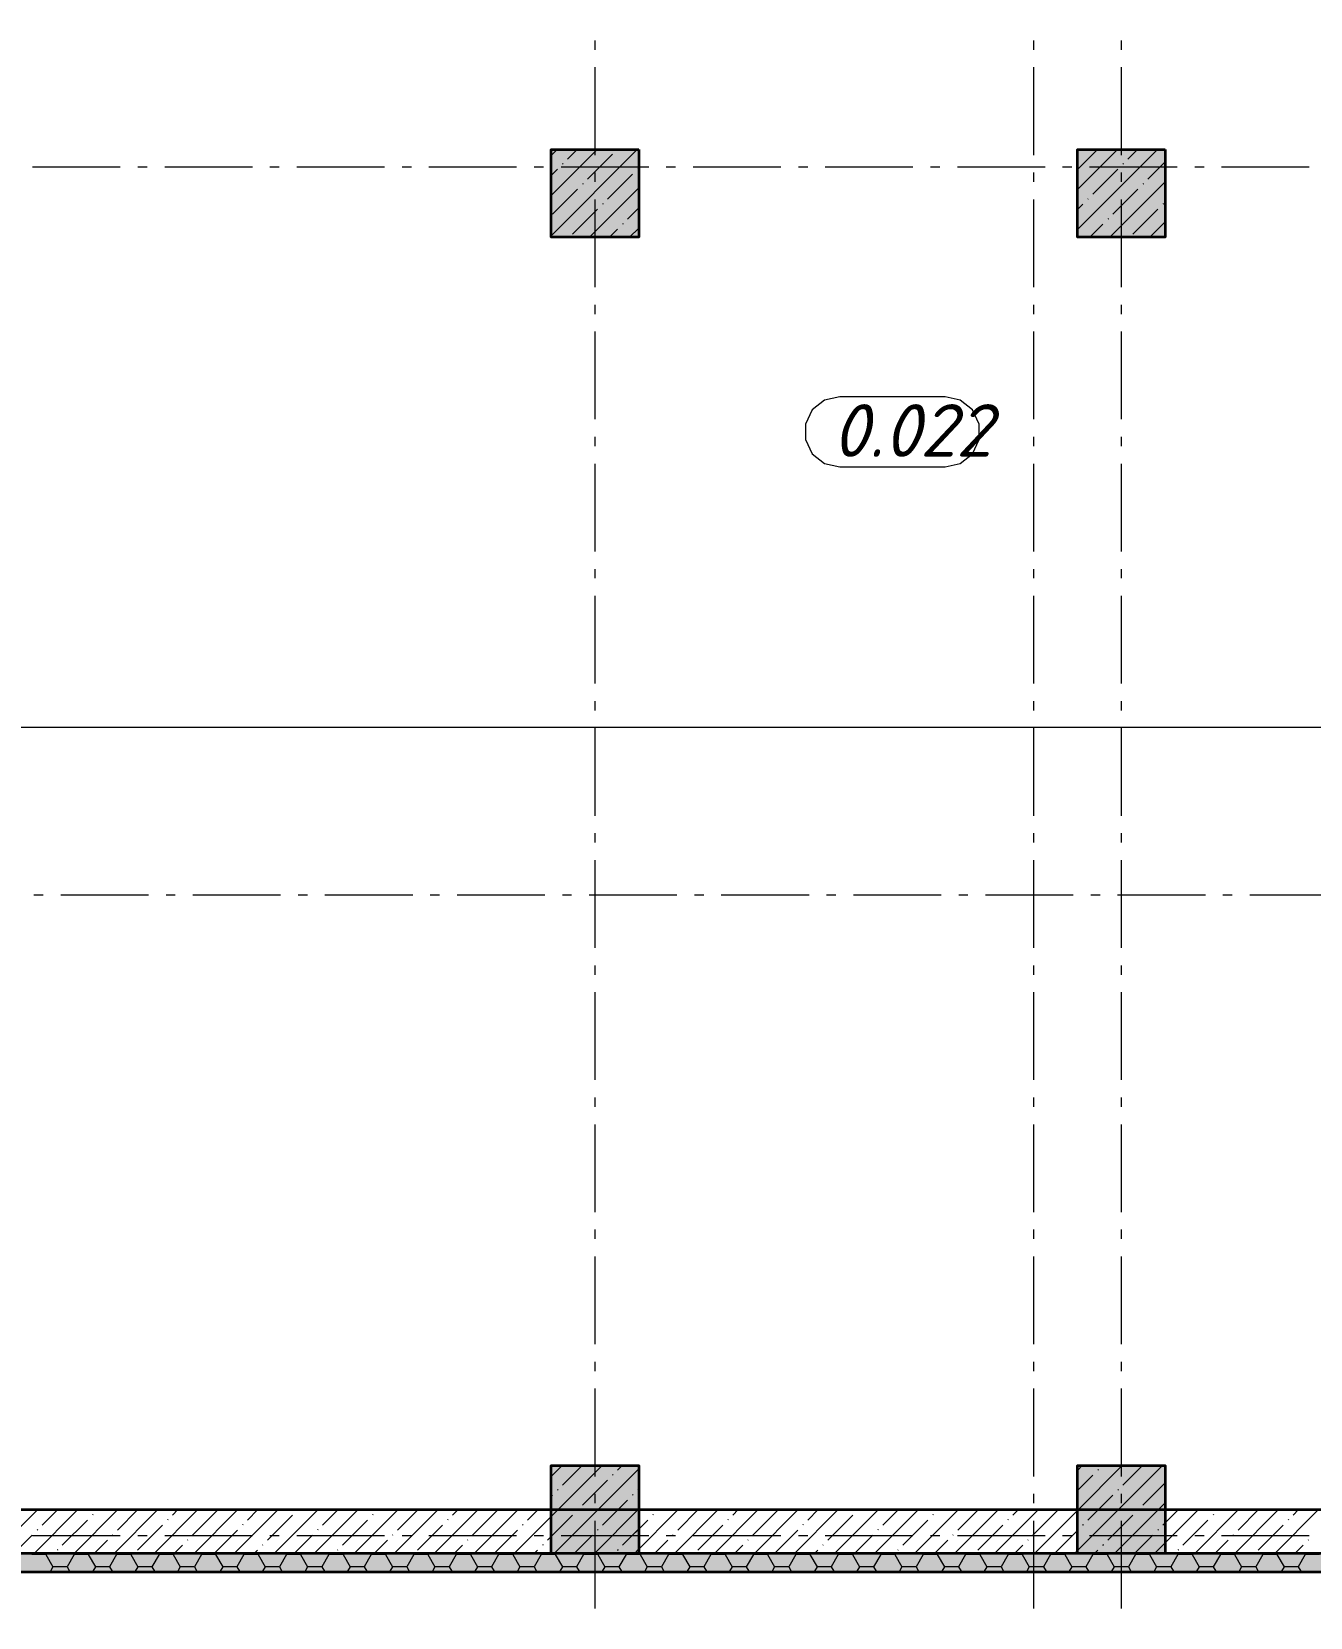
# Model space of a CAD drawing. Header units: millimetres. Extents: x -81576 to 1046824, y -248937 to 691537.
# Drawn here: x 151126 to 158413, y 651577 to 660612 of the extents above; entities that cross this region are included whole.
import ezdxf

# ---------------------------------------------------------------- set-up
doc = ezdxf.new("R2010")
doc.units = ezdxf.units.MM
doc.layers.add('PDF _Геометрия', color=7, linetype='Continuous', true_color=0x1d1d1d)
doc.layers.add('PDF _Сплошная заливка', color=7, linetype='Continuous', true_color=0xffffff)
doc.layers.add('PDF _Текст', color=7, linetype='Continuous')
doc.styles.add('PDF ISOCPEUR Italic', font='isocpeui.ttf')

msp = doc.modelspace()

# ---------------------------------------------------------------- hatches: boundary and pattern name
at = {"layer": 'PDF _Сплошная заливка', "true_color": 0x636466, "transparency": 33554559}
for points in [[(154086, 659441.1), (154586, 659441.1), (154586, 659941.1), (154086, 659941.1)], [(157086, 659441.1), (157586, 659441.1), (157586, 659941.1), (157086, 659941.1)], [(154086, 651941.1), (154586, 651941.1), (154586, 652441.1), (154086, 652441.1)], [(157086, 651941.1), (157586, 651941.1), (157586, 652441.1), (157086, 652441.1)], [(162404, 651839.1), (162404, 651939.1), (97386, 651939.1), (97388, 651839.1)]]:
    msp.add_hatch(color=251, dxfattribs=at).paths.add_polyline_path(points)

# ---------------------------------------------------------------- linework, layer by layer
at = {"layer": 'PDF _Геометрия', "color": 7, "lineweight": 13}
for points in [[(174226, 637747.2), (174226, 639331.1), (171294, 639331.1), (171294, 639091.1), (171294, 638981.1), (170586, 638981.1), (170476, 638981.1), (170476, 639691.1), (170476, 639801.1), (174226, 639801.1), (174226, 651831.1), (162404, 651831.1), (97388, 651831.1), (97278, 651831.1), (97278, 669191.1)], [(97286, 669191.1), (97286, 651839.1), (162404, 651839.1), (174234, 651839.1), (174234, 651831.1), (174234, 639793.1), (174226, 639793.1), (170484, 639793.1), (170484, 638989.1), (171286, 638989.1), (171286, 639339.1), (171449.9, 639339.1), (174234, 639339.1), (174234, 639331.1), (174234, 637747.2)]]:
    msp.add_lwpolyline(points, dxfattribs=at)
at = {"layer": 'PDF _Геометрия', "color": 7, "lineweight": 9}
for points in [[(97386, 669191.1), (97386, 651939.1), (162404, 651939.1), (174336, 651939.1), (174336, 651941.1), (174334, 651941.1), (174334, 651831.1), (174334, 639691.1), (174336, 639691.1), (174336, 639693.1), (174226, 639693.1), (170584, 639693.1), (170584, 639089.1), (171186, 639089.1), (171186, 639439.1), (171449.9, 639439.1), (174336, 639439.1), (174336, 639339.1), (174334, 639339.1)], [(97388, 663940.8), (97388, 651941.1), (162404, 651941.1), (174336, 651941.1), (174336, 651839.1), (174336, 651831.1), (174336, 639691.1), (174234, 639691.1), (174234, 639693.1)], [(154336, 660562), (154336, 660509.1)], [(156836, 660562), (156836, 660509.1)], [(157336, 660562), (157336, 660509.1)], [(154336, 660409.1), (154336, 659909.1)], [(156836, 660409.1), (156836, 659909.1)], [(157336, 660409.1), (157336, 659909.1)], [(151631.2, 659841.1), (151131.2, 659841.1)], [(151784.1, 659841.1), (151731.2, 659841.1)], [(152384.1, 659841.1), (151884.1, 659841.1)], [(152537, 659841.1), (152484.1, 659841.1)], [(153137, 659841.1), (152637, 659841.1)], [(153289.9, 659841.1), (153237, 659841.1)], [(153889.9, 659841.1), (153389.9, 659841.1)], [(154042.8, 659841.1), (153989.9, 659841.1)], [(154642.8, 659841.1), (154142.8, 659841.1)], [(154795.7, 659841.1), (154742.8, 659841.1)], [(155395.7, 659841.1), (154895.7, 659841.1)], [(155548.7, 659841.1), (155495.7, 659841.1)], [(156148.7, 659841.1), (155648.7, 659841.1)], [(156301.6, 659841.1), (156248.7, 659841.1)], [(156901.6, 659841.1), (156401.6, 659841.1)], [(157054.5, 659841.1), (157001.6, 659841.1)], [(157654.5, 659841.1), (157154.5, 659841.1)], [(157807.4, 659841.1), (157754.5, 659841.1)], [(158407.4, 659841.1), (157907.4, 659841.1)], [(154336, 659809.1), (154336, 659756.2)], [(156836, 659809.1), (156836, 659756.2)], [(157336, 659809.1), (157336, 659756.2)], [(154336, 659656.2), (154336, 659156.2)], [(156836, 659656.2), (156836, 659156.2)], [(157336, 659656.2), (157336, 659156.2)], [(154336, 659056.2), (154336, 659003.3)], [(156836, 659056.2), (156836, 659003.3)], [(157336, 659056.2), (157336, 659003.3)], [(154336, 658903.3), (154336, 658403.3)], [(156836, 658903.3), (156836, 658403.3)], [(157336, 658903.3), (157336, 658403.3)], [(154336, 658303.3), (154336, 658250.3)], [(156836, 658303.3), (156836, 658250.3)], [(157336, 658303.3), (157336, 658250.3)], [(154336, 658150.3), (154336, 657650.3)], [(156836, 658150.3), (156836, 657650.3)], [(157336, 658150.3), (157336, 657650.3)], [(154336, 657550.3), (154336, 657497.4)], [(156836, 657550.3), (156836, 657497.4)], [(157336, 657550.3), (157336, 657497.4)], [(154336, 657397.4), (154336, 656897.4)], [(156836, 657397.4), (156836, 656897.4)], [(157336, 657397.4), (157336, 656897.4)], [(154336, 656797.4), (154336, 656744.5)], [(156836, 656797.4), (156836, 656744.5)], [(157336, 656797.4), (157336, 656744.5)], [(154336, 656644.5), (154336, 656144.5)], [(156836, 656644.5), (156836, 656144.5)], [(157336, 656644.5), (157336, 656144.5)], [(154336, 656044.5), (154336, 655991.6)], [(156836, 656044.5), (156836, 655991.6)], [(157336, 656044.5), (157336, 655991.6)], [(154336, 655891.6), (154336, 655391.6)], [(156836, 655891.6), (156836, 655391.6)], [(157336, 655891.6), (157336, 655391.6)], [(151191.7, 655691.1), (151138.8, 655691.1)], [(151791.7, 655691.1), (151291.7, 655691.1)], [(151944.6, 655691.1), (151891.7, 655691.1)], [(152544.6, 655691.1), (152044.6, 655691.1)], [(152697.6, 655691.1), (152644.6, 655691.1)], [(153297.6, 655691.1), (152797.6, 655691.1)], [(153450.5, 655691.1), (153397.6, 655691.1)], [(154050.5, 655691.1), (153550.5, 655691.1)], [(154203.4, 655691.1), (154150.5, 655691.1)], [(154803.4, 655691.1), (154303.4, 655691.1)], [(154956.3, 655691.1), (154903.4, 655691.1)], [(155556.3, 655691.1), (155056.3, 655691.1)], [(155709.2, 655691.1), (155656.3, 655691.1)], [(156309.2, 655691.1), (155809.2, 655691.1)], [(156462.1, 655691.1), (156409.2, 655691.1)], [(157062.1, 655691.1), (156562.1, 655691.1)], [(157215.1, 655691.1), (157162.1, 655691.1)], [(157815.1, 655691.1), (157315.1, 655691.1)], [(157968, 655691.1), (157915.1, 655691.1)], [(158568, 655691.1), (158068, 655691.1)], [(154336, 655291.6), (154336, 655238.7)], [(156836, 655291.6), (156836, 655238.7)], [(157336, 655291.6), (157336, 655238.7)], [(154336, 655138.7), (154336, 654638.7)], [(156836, 655138.7), (156836, 654638.7)], [(157336, 655138.7), (157336, 654638.7)], [(154336, 654538.7), (154336, 654485.8)], [(156836, 654538.7), (156836, 654485.8)], [(157336, 654538.7), (157336, 654485.8)], [(154336, 654385.8), (154336, 653885.8)], [(156836, 654385.8), (156836, 653885.8)], [(157336, 654385.8), (157336, 653885.8)], [(154336, 653785.8), (154336, 653732.8)], [(156836, 653785.8), (156836, 653732.8)], [(157336, 653785.8), (157336, 653732.8)], [(154336, 653632.8), (154336, 653132.8)], [(156836, 653632.8), (156836, 653132.8)], [(157336, 653632.8), (157336, 653132.8)], [(154336, 653032.8), (154336, 652979.9)], [(156836, 653032.8), (156836, 652979.9)], [(157336, 653032.8), (157336, 652979.9)], [(154336, 652879.9), (154336, 652379.9)], [(156836, 652879.9), (156836, 652379.9)], [(157336, 652879.9), (157336, 652379.9)], [(154336, 652279.9), (154336, 652227)], [(156836, 652279.9), (156836, 652227)], [(157336, 652279.9), (157336, 652227)], [(154336, 652127), (154336, 651627)], [(156836, 652127), (156836, 651627)], [(157336, 652127), (157336, 651627)], [(151631.2, 652041.1), (151131.2, 652041.1)], [(151784.1, 652041.1), (151731.2, 652041.1)], [(152384.1, 652041.1), (151884.1, 652041.1)], [(152537, 652041.1), (152484.1, 652041.1)], [(153137, 652041.1), (152637, 652041.1)], [(153289.9, 652041.1), (153237, 652041.1)], [(153889.9, 652041.1), (153389.9, 652041.1)], [(154042.8, 652041.1), (153989.9, 652041.1)], [(154642.8, 652041.1), (154142.8, 652041.1)], [(154795.7, 652041.1), (154742.8, 652041.1)], [(155395.7, 652041.1), (154895.7, 652041.1)], [(155548.7, 652041.1), (155495.7, 652041.1)], [(156148.7, 652041.1), (155648.7, 652041.1)], [(156301.6, 652041.1), (156248.7, 652041.1)], [(156901.6, 652041.1), (156401.6, 652041.1)], [(157054.5, 652041.1), (157001.6, 652041.1)], [(157654.5, 652041.1), (157154.5, 652041.1)], [(157807.4, 652041.1), (157754.5, 652041.1)], [(158407.4, 652041.1), (157907.4, 652041.1)]]:
    msp.add_lwpolyline(points, dxfattribs=at)
at = {"layer": 'PDF _Геометрия', "lineweight": 9}
for points in [[(154121.2, 659941.1), (154086, 659905.9)], [(154349.3, 659941.1), (154086, 659677.8)], [(154577.4, 659941.1), (154086, 659449.7)], [(154235.3, 659941.1), (154180.5, 659886.3)], [(157086.5, 659941.1), (157086, 659940.6)], [(157314.6, 659941.1), (157086, 659712.5)], [(157542.7, 659941.1), (157086, 659484.4)], [(157200.5, 659941.1), (157086, 659826.6)], [(157428.6, 659941.1), (157373.9, 659886.3)], [(154123.5, 659829.3), (154086, 659791.9)], [(154154.3, 659860.2), (154152, 659857.8)], [(154437.1, 659914.8), (154294.5, 659772.3)], [(154582, 659831.7), (154579.7, 659829.3)], [(157316.8, 659829.3), (157174.3, 659686.7)], [(157347.7, 659860.2), (157345.3, 659857.8)], [(157586, 659870.4), (157487.9, 659772.3)], [(154268.4, 659746.1), (154266, 659743.8)], [(154551.1, 659800.8), (154408.6, 659658.2)], [(157586, 659756.3), (157270.8, 659441.1)], [(157461.8, 659746.1), (157459.4, 659743.8)], [(154237.5, 659715.3), (154094.9, 659572.7)], [(154586, 659721.6), (154305.5, 659441.1)], [(157148.1, 659660.6), (157145.8, 659658.2)], [(157430.9, 659715.3), (157288.3, 659572.7)], [(154351.6, 659601.2), (154209, 659458.6)], [(154382.4, 659632.1), (154380.1, 659629.7)], [(154586, 659607.6), (154522.6, 659544.2)], [(157117.3, 659629.7), (157086, 659598.5)], [(157544.9, 659601.2), (157402.4, 659458.6)], [(157575.8, 659632.1), (157573.4, 659629.7)], [(154465.6, 659487.2), (154419.6, 659441.1)], [(154496.5, 659518), (154494.1, 659515.7)], [(154586, 659493.5), (154533.6, 659441.1)], [(157231.3, 659515.7), (157156.7, 659441.1)], [(157262.2, 659546.5), (157259.8, 659544.2)], [(157586, 659528.2), (157498.9, 659441.1)], [(154148.5, 652441.1), (154086, 652378.6)], [(154376.6, 652441.1), (154086, 652150.6)], [(154586, 652422.5), (154104.7, 651941.1), (154354.7, 652191.1)], [(154262.5, 652441.1), (154152, 652330.6)], [(154490.6, 652441.1), (154465.6, 652416.1)], [(157113.7, 652441.1), (157086, 652413.4)], [(157341.8, 652441.1), (157086, 652185.3)], [(157569.9, 652441.1), (157086, 651957.2)], [(157205.2, 652418.5), (157202.8, 652416.1)], [(157455.9, 652441.1), (157345.3, 652330.6)], [(154408.6, 652359.1), (154266, 652216.5)], [(154439.5, 652390), (154437.1, 652387.6)], [(157174.3, 652387.6), (157086, 652299.3)], [(157586, 652343.1), (157459.4, 652216.5)], [(154094.9, 652273.5), (154086, 652264.6)], [(154125.8, 652304.4), (154123.5, 652302)], [(154522.6, 652245), (154380.1, 652102.5), (154468.7, 652191.1)], [(154553.5, 652275.9), (154551.1, 652273.5)], [(154586, 652308.4), (154579.7, 652302)], [(157205.9, 652191.1), (157145.8, 652131), (157288.3, 652273.5)], [(157319.2, 652304.4), (157316.8, 652302)], [(151161.3, 652191.1), (150911.3, 651941.1)], [(151389.4, 652191.1), (151139.4, 651941.1)], [(151275.3, 652191.1), (151186.7, 652102.5)], [(151617.5, 652191.1), (151367.5, 651941.1)], [(151474.2, 652161.9), (151471.8, 652159.5)], [(151503.4, 652191.1), (151500.3, 652188)], [(151845.6, 652191.1), (151595.6, 651941.1)], [(151731.5, 652191.1), (151614.4, 652073.9)], [(152073.7, 652191.1), (151823.7, 651941.1)], [(151959.6, 652191.1), (151928, 652159.5)], [(152184.6, 652188), (152042.1, 652045.4)], [(152301.8, 652191.1), (152051.8, 651941.1)], [(152529.9, 652191.1), (152279.9, 651941.1)], [(152415.8, 652191.1), (152355.7, 652131)], [(152612.3, 652159.5), (152469.7, 652016.9)], [(152758, 652191.1), (152508, 651941.1)], [(152643.2, 652190.4), (152640.8, 652188)], [(152986.1, 652191.1), (152736.1, 651941.1)], [(152872, 652191.1), (152783.4, 652102.5)], [(153214.2, 652191.1), (152964.2, 651941.1)], [(153070.9, 652161.9), (153068.5, 652159.5)], [(153100.1, 652191.1), (153097, 652188)], [(153442.3, 652191.1), (153192.3, 651941.1)], [(153328.2, 652191.1), (153211.1, 652073.9)], [(153670.4, 652191.1), (153420.4, 651941.1)], [(153556.3, 652191.1), (153524.7, 652159.5)], [(153781.3, 652188), (153638.7, 652045.4)], [(153898.5, 652191.1), (153648.5, 651941.1)], [(154126.6, 652191.1), (153876.6, 651941.1)], [(154012.5, 652191.1), (153952.4, 652131)], [(154066.4, 652016.9), (154209, 652159.5), (154086, 652036.5)], [(154586, 652194.4), (154332.8, 651941.1), (154582.8, 652191.1)], [(154586, 651966.3), (154560.9, 651941.1), (154810.9, 652191.1)], [(154667.6, 652161.9), (154665.2, 652159.5)], [(154696.8, 652191.1), (154693.7, 652188)], [(155039, 652191.1), (154789, 651941.1)], [(154924.9, 652191.1), (154807.8, 652073.9)], [(155267.1, 652191.1), (155017.1, 651941.1)], [(155153, 652191.1), (155121.4, 652159.5)], [(155378, 652188), (155235.4, 652045.4)], [(155495.2, 652191.1), (155245.2, 651941.1)], [(155723.3, 652191.1), (155473.3, 651941.1)], [(155609.2, 652191.1), (155549.1, 652131)], [(155805.7, 652159.5), (155663.1, 652016.9)], [(155951.4, 652191.1), (155701.4, 651941.1)], [(155836.6, 652190.4), (155834.2, 652188)], [(156179.4, 652191.1), (155929.4, 651941.1)], [(156065.4, 652191.1), (155976.8, 652102.5)], [(156407.5, 652191.1), (156157.5, 651941.1)], [(156264.3, 652161.9), (156261.9, 652159.5)], [(156293.5, 652191.1), (156290.4, 652188)], [(156635.6, 652191.1), (156385.6, 651941.1)], [(156521.6, 652191.1), (156404.4, 652073.9)], [(156863.7, 652191.1), (156613.7, 651941.1)], [(156749.7, 652191.1), (156718.1, 652159.5)], [(156974.7, 652188), (156832.1, 652045.4)], [(157091.8, 652191.1), (156841.8, 651941.1)], [(157319.9, 652191.1), (157069.9, 651941.1)], [(157548, 652191.1), (157298, 651941.1), (157586, 652229.1)], [(157776.1, 652191.1), (157526.1, 651941.1), (157586, 652001)], [(157662.1, 652191.1), (157573.4, 652102.5), (157586, 652115)], [(158004.2, 652191.1), (157754.2, 651941.1)], [(157860.9, 652161.9), (157858.6, 652159.5)], [(157890.2, 652191.1), (157887.1, 652188)], [(158232.3, 652191.1), (157982.3, 651941.1)], [(158118.3, 652191.1), (158001.1, 652073.9)], [(158460.4, 652191.1), (158210.4, 651941.1)], [(158346.4, 652191.1), (158314.8, 652159.5)], [(151160.5, 652076.3), (151158.2, 652073.9)], [(151443.3, 652131), (151300.7, 651988.4)], [(151871, 652102.5), (151728.4, 651959.9)], [(151901.9, 652133.3), (151899.5, 652131)], [(152298.7, 652073.9), (152165.8, 651941.1)], [(152329.6, 652104.8), (152327.2, 652102.5)], [(152757.2, 652076.3), (152754.9, 652073.9)], [(153040, 652131), (152897.4, 651988.4)], [(153467.7, 652102.5), (153325.1, 651959.9)], [(153498.6, 652133.3), (153496.2, 652131)], [(153895.4, 652073.9), (153762.5, 651941.1)], [(153926.2, 652104.8), (153923.9, 652102.5)], [(154586, 652080.3), (154494.1, 651988.4), (154636.7, 652131)], [(155064.4, 652102.5), (154921.8, 651959.9)], [(155095.2, 652133.3), (155092.9, 652131)], [(155492, 652073.9), (155359.2, 651941.1)], [(155522.9, 652104.8), (155520.6, 652102.5)], [(155950.6, 652076.3), (155948.2, 652073.9)], [(156233.4, 652131), (156090.8, 651988.4)], [(156661.1, 652102.5), (156518.5, 651959.9)], [(156691.9, 652133.3), (156689.6, 652131)], [(157086, 652071.2), (157088.7, 652073.9), (156955.9, 651941.1)], [(157830.1, 652131), (157687.5, 651988.4)], [(158257.7, 652102.5), (158115.2, 651959.9)], [(158288.6, 652133.3), (158286.3, 652131)], [(151129.7, 652045.4), (151025.3, 651941.1)], [(151557.3, 652016.9), (151481.5, 651941.1)], [(151588.2, 652047.8), (151585.9, 652045.4)], [(151985, 651988.4), (151937.7, 651941.1)], [(152015.9, 652019.3), (152013.5, 652016.9)], [(152443.6, 651990.8), (152441.2, 651988.4)], [(152726.4, 652045.4), (152622, 651941.1)], [(153154, 652016.9), (153078.2, 651941.1)], [(153184.9, 652047.8), (153182.5, 652045.4)], [(153581.7, 651988.4), (153534.4, 651941.1)], [(153612.6, 652019.3), (153610.2, 652016.9)], [(154040.3, 651990.8), (154037.9, 651988.4)], [(154750.7, 652016.9), (154674.9, 651941.1)], [(154781.6, 652047.8), (154779.2, 652045.4)], [(155178.4, 651988.4), (155131.1, 651941.1)], [(155209.3, 652019.3), (155206.9, 652016.9)], [(155637, 651990.8), (155634.6, 651988.4)], [(155919.7, 652045.4), (155815.4, 651941.1)], [(156347.4, 652016.9), (156271.6, 651941.1)], [(156378.3, 652047.8), (156375.9, 652045.4)], [(156775.1, 651988.4), (156727.8, 651941.1)], [(156806, 652019.3), (156803.6, 652016.9)], [(157944.1, 652016.9), (157868.3, 651941.1)], [(157975, 652047.8), (157972.6, 652045.4)], [(158371.8, 651988.4), (158324.5, 651941.1)], [(158402.7, 652019.3), (158400.3, 652016.9)], [(151206.9, 651934.1), (151126.2, 651934.1)], [(151209.7, 651939.1), (151206.9, 651934.1)], [(151206.9, 651934.1), (151247.2, 651864.3)], [(151274.6, 651962.3), (151272.2, 651959.9)], [(151368.2, 651934.1), (151327.8, 651864.3)], [(151365.3, 651939.1), (151368.2, 651934.1)], [(151448.8, 651934.1), (151368.2, 651934.1)], [(151451.7, 651939.1), (151448.8, 651934.1)], [(151448.8, 651934.1), (151489.1, 651864.3)], [(151610.1, 651934.1), (151569.8, 651864.3)], [(151607.2, 651939.1), (151610.1, 651934.1)], [(151690.7, 651934.1), (151610.1, 651934.1)], [(151693.6, 651939.1), (151690.7, 651934.1)], [(151690.7, 651934.1), (151731.1, 651864.3)], [(151852, 651934.1), (151811.7, 651864.3)], [(151849.2, 651939.1), (151852, 651934.1)], [(151932.7, 651934.1), (151852, 651934.1)], [(151935.5, 651939.1), (151932.7, 651934.1)], [(151932.7, 651934.1), (151973, 651864.3)], [(152094, 651934.1), (152053.6, 651864.3)], [(152091.1, 651939.1), (152094, 651934.1)], [(152174.6, 651934.1), (152094, 651934.1)], [(152177.5, 651939.1), (152174.6, 651934.1)], [(152174.6, 651934.1), (152214.9, 651864.3)], [(152335.9, 651934.1), (152295.6, 651864.3)], [(152333, 651939.1), (152335.9, 651934.1)], [(152416.6, 651934.1), (152335.9, 651934.1)], [(152412.7, 651959.9), (152393.9, 651941.1)], [(152419.4, 651939.1), (152416.5, 651934.1)], [(152416.5, 651934.1), (152456.9, 651864.3)], [(152577.8, 651934.1), (152537.5, 651864.3)], [(152575, 651939.1), (152577.8, 651934.1)], [(152658.5, 651934.1), (152577.8, 651934.1)], [(152661.3, 651939.1), (152658.5, 651934.1)], [(152658.5, 651934.1), (152698.8, 651864.3)], [(152819.8, 651934.1), (152779.4, 651864.3)], [(152816.9, 651939.1), (152819.8, 651934.1)], [(152900.4, 651934.1), (152819.8, 651934.1)], [(152871.3, 651962.3), (152868.9, 651959.9)], [(152903.3, 651939.1), (152900.4, 651934.1)], [(152900.4, 651934.1), (152940.7, 651864.3)], [(153061.7, 651934.1), (153021.4, 651864.3)], [(153058.8, 651939.1), (153061.7, 651934.1)], [(153142.4, 651934.1), (153061.7, 651934.1)], [(153142.3, 651934.1), (153182.7, 651864.3)], [(153145.2, 651939.1), (153142.4, 651934.1)], [(153303.6, 651934.1), (153263.3, 651864.3)], [(153300.8, 651939.1), (153303.6, 651934.1)], [(153384.3, 651934.1), (153303.6, 651934.1)], [(153387.1, 651939.1), (153384.3, 651934.1)], [(153384.3, 651934.1), (153424.6, 651864.3)], [(153545.6, 651934.1), (153505.3, 651864.3)], [(153542.7, 651939.1), (153545.6, 651934.1)], [(153626.2, 651934.1), (153545.6, 651934.1)], [(153629.1, 651939.1), (153626.2, 651934.1)], [(153626.2, 651934.1), (153666.5, 651864.3)], [(153787.5, 651934.1), (153747.2, 651864.3)], [(153784.6, 651939.1), (153787.5, 651934.1)], [(153868.2, 651934.1), (153787.5, 651934.1)], [(153868.1, 651934.1), (153908.5, 651864.3)], [(153871, 651939.1), (153868.2, 651934.1)], [(154029.4, 651934.1), (153989.1, 651864.3)], [(154009.4, 651959.9), (153990.6, 651941.1)], [(154026.6, 651939.1), (154029.4, 651934.1)], [(154110.1, 651934.1), (154029.5, 651934.1)], [(154113, 651939.1), (154110.1, 651934.1)], [(154110.1, 651934.1), (154150.4, 651864.3)], [(154271.4, 651934.1), (154231.1, 651864.3)], [(154268.5, 651939.1), (154271.4, 651934.1)], [(154352, 651934.1), (154271.4, 651934.1)], [(154354.9, 651939.1), (154352, 651934.1)], [(154352, 651934.1), (154392.3, 651864.3)], [(154513.3, 651934.1), (154473, 651864.3)], [(154510.4, 651939.1), (154513.3, 651934.1)], [(154594, 651934.1), (154513.3, 651934.1)], [(154596.8, 651939.1), (154594, 651934.1)], [(154594, 651934.1), (154634.3, 651864.3)], [(154755.3, 651934.1), (154714.9, 651864.3)], [(154752.4, 651939.1), (154755.2, 651934.1)], [(154835.9, 651934.1), (154755.3, 651934.1)], [(154838.8, 651939.1), (154835.9, 651934.1)], [(154835.9, 651934.1), (154876.2, 651864.3)], [(154997.2, 651934.1), (154956.9, 651864.3)], [(154994.3, 651939.1), (154997.2, 651934.1)], [(155077.8, 651934.1), (154997.2, 651934.1)], [(155080.7, 651939.1), (155077.8, 651934.1)], [(155077.8, 651934.1), (155118.1, 651864.3)], [(155239.1, 651934.1), (155198.8, 651864.3)], [(155236.2, 651939.1), (155239.1, 651934.1)], [(155319.8, 651934.1), (155239.1, 651934.1)], [(155322.6, 651939.1), (155319.8, 651934.1)], [(155319.8, 651934.1), (155360.1, 651864.3)], [(155481.1, 651934.1), (155440.7, 651864.3)], [(155478.2, 651939.1), (155481, 651934.1)], [(155561.7, 651934.1), (155481.1, 651934.1)], [(155564.6, 651939.1), (155561.7, 651934.1)], [(155561.7, 651934.1), (155602, 651864.3)], [(155606.1, 651959.9), (155587.3, 651941.1)], [(155723, 651934.1), (155682.7, 651864.3)], [(155720.1, 651939.1), (155723, 651934.1)], [(155803.6, 651934.1), (155723, 651934.1)], [(155806.5, 651939.1), (155803.6, 651934.1)], [(155803.6, 651934.1), (155843.9, 651864.3)], [(155964.9, 651934.1), (155924.6, 651864.3)], [(155962.1, 651939.1), (155964.9, 651934.1)], [(156045.6, 651934.1), (155964.9, 651934.1)], [(156048.4, 651939.1), (156045.6, 651934.1)], [(156045.6, 651934.1), (156085.9, 651864.3)], [(156064.7, 651962.3), (156062.3, 651959.9)], [(156206.9, 651934.1), (156166.5, 651864.3)], [(156204, 651939.1), (156206.9, 651934.1)], [(156287.5, 651934.1), (156206.9, 651934.1)], [(156290.4, 651939.1), (156287.5, 651934.1)], [(156287.5, 651934.1), (156327.8, 651864.3)], [(156448.8, 651934.1), (156408.5, 651864.3)], [(156445.9, 651939.1), (156448.8, 651934.1)], [(156529.4, 651934.1), (156448.8, 651934.1)], [(156532.3, 651939.1), (156529.4, 651934.1)], [(156529.4, 651934.1), (156569.8, 651864.3)], [(156690.7, 651934.1), (156650.4, 651864.3)], [(156687.9, 651939.1), (156690.7, 651934.1)], [(156771.4, 651934.1), (156690.7, 651934.1)], [(156774.2, 651939.1), (156771.4, 651934.1)], [(156771.4, 651934.1), (156811.7, 651864.3)], [(156932.7, 651934.1), (156892.3, 651864.3)], [(156929.8, 651939.1), (156932.7, 651934.1)], [(157013.3, 651934.1), (156932.7, 651934.1)], [(157016.2, 651939.1), (157013.3, 651934.1)], [(157013.3, 651934.1), (157053.6, 651864.3)], [(157174.6, 651934.1), (157134.3, 651864.3)], [(157171.7, 651939.1), (157174.6, 651934.1)], [(157255.3, 651934.1), (157174.6, 651934.1)], [(157258.1, 651939.1), (157255.2, 651934.1)], [(157255.2, 651934.1), (157295.6, 651864.3)], [(157416.5, 651934.1), (157376.2, 651864.3)], [(157413.7, 651939.1), (157416.5, 651934.1)], [(157497.2, 651934.1), (157416.5, 651934.1)], [(157500, 651939.1), (157497.2, 651934.1)], [(157497.2, 651934.1), (157537.5, 651864.3)], [(157658.5, 651934.1), (157618.2, 651864.3)], [(157655.6, 651939.1), (157658.5, 651934.1)], [(157739.1, 651934.1), (157658.5, 651934.1)], [(157661.4, 651962.3), (157659, 651959.9)], [(157742, 651939.1), (157739.1, 651934.1)], [(157739.1, 651934.1), (157779.4, 651864.3)], [(157900.4, 651934.1), (157860.1, 651864.3)], [(157897.5, 651939.1), (157900.4, 651934.1)], [(157981.1, 651934.1), (157900.4, 651934.1)], [(157981, 651934.1), (158021.4, 651864.3)], [(157983.9, 651939.1), (157981.1, 651934.1)], [(158142.3, 651934.1), (158102, 651864.3)], [(158139.5, 651939.1), (158142.3, 651934.1)], [(158223, 651934.1), (158142.3, 651934.1)], [(158225.8, 651939.1), (158223, 651934.1)], [(158223, 651934.1), (158263.3, 651864.3)], [(158384.3, 651934.1), (158344, 651864.3)], [(158381.4, 651939.1), (158384.3, 651934.1)], [(158464.9, 651934.1), (158384.3, 651934.1)], [(151247.2, 651864.3), (151232.6, 651839.1)], [(151327.8, 651864.3), (151247.2, 651864.3)], [(151327.8, 651864.3), (151342.4, 651839.1)], [(151489.1, 651864.3), (151474.6, 651839.1)], [(151569.8, 651864.3), (151489.1, 651864.3)], [(151569.8, 651864.3), (151584.3, 651839.1)], [(151731.1, 651864.3), (151716.5, 651839.1)], [(151811.7, 651864.3), (151731.1, 651864.3)], [(151811.7, 651864.3), (151826.2, 651839.1)], [(151973, 651864.3), (151958.4, 651839.1)], [(152053.6, 651864.3), (151973, 651864.3)], [(152053.6, 651864.3), (152068.2, 651839.1)], [(152214.9, 651864.3), (152200.4, 651839.1)], [(152295.6, 651864.3), (152214.9, 651864.3)], [(152295.6, 651864.3), (152310.1, 651839.1)], [(152456.9, 651864.3), (152442.3, 651839.1)], [(152537.5, 651864.3), (152456.9, 651864.3)], [(152537.5, 651864.3), (152552.1, 651839.1)], [(152698.8, 651864.3), (152684.3, 651839.1)], [(152779.5, 651864.3), (152698.8, 651864.3)], [(152779.4, 651864.3), (152794, 651839.1)], [(152940.7, 651864.3), (152926.2, 651839.1)], [(153021.4, 651864.3), (152940.7, 651864.3)], [(153021.4, 651864.3), (153035.9, 651839.1)], [(153182.7, 651864.3), (153168.1, 651839.1)], [(153263.3, 651864.3), (153182.7, 651864.3)], [(153263.3, 651864.3), (153277.9, 651839.1)], [(153424.6, 651864.3), (153410.1, 651839.1)], [(153505.3, 651864.3), (153424.6, 651864.3)], [(153505.2, 651864.3), (153519.8, 651839.1)], [(153666.5, 651864.3), (153652, 651839.1)], [(153747.2, 651864.3), (153666.5, 651864.3)], [(153747.2, 651864.3), (153761.7, 651839.1)], [(153908.5, 651864.3), (153893.9, 651839.1)], [(153989.1, 651864.3), (153908.5, 651864.3)], [(153989.1, 651864.3), (154003.7, 651839.1)], [(154150.4, 651864.3), (154135.9, 651839.1)], [(154231.1, 651864.3), (154150.4, 651864.3)], [(154231, 651864.3), (154245.6, 651839.1)], [(154392.4, 651864.3), (154377.8, 651839.1)], [(154473, 651864.3), (154392.4, 651864.3)], [(154473, 651864.3), (154487.5, 651839.1)], [(154634.3, 651864.3), (154619.7, 651839.1)], [(154714.9, 651864.3), (154634.3, 651864.3)], [(154714.9, 651864.3), (154729.5, 651839.1)], [(154876.2, 651864.3), (154861.7, 651839.1)], [(154956.9, 651864.3), (154876.2, 651864.3)], [(154956.9, 651864.3), (154971.4, 651839.1)], [(155118.2, 651864.3), (155103.6, 651839.1)], [(155198.8, 651864.3), (155118.2, 651864.3)], [(155198.8, 651864.3), (155213.3, 651839.1)], [(155360.1, 651864.3), (155345.5, 651839.1)], [(155440.7, 651864.3), (155360.1, 651864.3)], [(155440.7, 651864.3), (155455.3, 651839.1)], [(155602, 651864.3), (155587.5, 651839.1)], [(155682.7, 651864.3), (155602, 651864.3)], [(155682.7, 651864.3), (155697.2, 651839.1)], [(155844, 651864.3), (155829.4, 651839.1)], [(155924.6, 651864.3), (155844, 651864.3)], [(155924.6, 651864.3), (155939.1, 651839.1)], [(156085.9, 651864.3), (156071.3, 651839.1)], [(156166.5, 651864.3), (156085.9, 651864.3)], [(156166.5, 651864.3), (156181.1, 651839.1)], [(156327.8, 651864.3), (156313.3, 651839.1)], [(156408.5, 651864.3), (156327.8, 651864.3)], [(156408.5, 651864.3), (156423, 651839.1)], [(156569.8, 651864.3), (156555.2, 651839.1)], [(156650.4, 651864.3), (156569.8, 651864.3)], [(156650.4, 651864.3), (156664.9, 651839.1)], [(156811.7, 651864.3), (156797.1, 651839.1)], [(156892.4, 651864.3), (156811.7, 651864.3)], [(156892.3, 651864.3), (156906.9, 651839.1)], [(157053.6, 651864.3), (157039.1, 651839.1)], [(157134.3, 651864.3), (157053.6, 651864.3)], [(157134.3, 651864.3), (157148.8, 651839.1)], [(157295.6, 651864.3), (157281, 651839.1)], [(157376.2, 651864.3), (157295.6, 651864.3)], [(157376.2, 651864.3), (157390.8, 651839.1)], [(157537.5, 651864.3), (157523, 651839.1)], [(157618.2, 651864.3), (157537.5, 651864.3)], [(157618.1, 651864.3), (157632.7, 651839.1)], [(157779.4, 651864.3), (157764.9, 651839.1)], [(157860.1, 651864.3), (157779.4, 651864.3)], [(157860.1, 651864.3), (157874.6, 651839.1)], [(158021.4, 651864.3), (158006.8, 651839.1)], [(158102, 651864.3), (158021.4, 651864.3)], [(158102, 651864.3), (158116.6, 651839.1)], [(158263.3, 651864.3), (158248.8, 651839.1)], [(158344, 651864.3), (158263.3, 651864.3)], [(158343.9, 651864.3), (158358.5, 651839.1)]]:
    msp.add_lwpolyline(points, dxfattribs=at)
at = {"layer": 'PDF _Геометрия', "color": 7, "lineweight": 35}
for points in [[(154586, 659941.1), (154586, 659441.1), (154086, 659441.1), (154086, 659941.1)], [(157586, 659941.1), (157586, 659441.1), (157086, 659441.1), (157086, 659941.1)], [(154586, 651941.1), (154086, 651941.1), (154086, 652441.1), (154586, 652441.1)], [(157586, 651941.1), (157086, 651941.1), (157086, 652441.1), (157586, 652441.1)]]:
    msp.add_lwpolyline(points, close=True, dxfattribs=at)
at = {"layer": 'PDF _Геометрия', "color": 7, "lineweight": 9}
msp.add_lwpolyline([(156331.3, 658532.1), (155731.3, 658532.1), (155644.5, 658512.3), (155574.9, 658456.8), (155536.3, 658376.6), (155536.3, 658287.6), (155574.9, 658207.4), (155644.5, 658151.9), (155731.3, 658132.1), (156331.3, 658132.1), (156418.1, 658151.9), (156487.7, 658207.4), (156526.3, 658287.6), (156526.3, 658376.6), (156487.7, 658456.8), (156418.1, 658512.3)], close=True, dxfattribs=at)
at = {"layer": 'PDF _Геометрия', "color": 8, "lineweight": 9, "true_color": 0x808080}
msp.add_lwpolyline([(94160.8, 656649.4), (204084, 656649.4)], dxfattribs=at)
at = {"layer": 'PDF _Геометрия', "color": 7, "lineweight": 35}
for points in [[(123536, 652191.1), (144536, 652191.1), (144536, 652441.1), (145036, 652441.1), (145036, 652191.1), (145086, 652191.1), (145086, 652441.1), (145586, 652441.1), (145586, 652191.1), (159926, 652191.1), (159926, 655801.1), (160176, 655801.1), (160176, 652191.1), (162661, 652191.1), (163086, 652191.1)], [(162661, 651941.1), (145586, 651941.1), (145086, 651941.1), (145036, 651941.1), (144536, 651941.1), (113386, 651941.1), (113386, 652191.1), (123336, 652191.1)]]:
    msp.add_lwpolyline(points, dxfattribs=at)
at = {"layer": 'PDF _Геометрия', "lineweight": 9}
for points in [[(154237.5, 652188), (154239.9, 652190.4)], [(157259.8, 652016.9), (157402.4, 652159.5)], [(157430.9, 652188), (157433.3, 652190.4)], [(154351.6, 652073.9), (154353.9, 652076.3)], [(157117.3, 652102.5), (157119.6, 652104.8)], [(157544.9, 652073.9), (157547.3, 652076.3)], [(154218.7, 651941.1), (154323, 652045.4)], [(157231.3, 651988.4), (157233.7, 651990.8)], [(157412.1, 651941.1), (157516.4, 652045.4)], [(154465.6, 651959.9), (154468, 651962.3)], [(157184, 651941.1), (157202.8, 651959.9)]]:
    msp.add_lwpolyline(points, close=True, dxfattribs=at)

# ---------------------------------------------------------------- texts
at = {"layer": 'PDF _Текст', "insert": (155688.1, 658340), "char_height": 300, "attachment_point": 4, "style": 'PDF ISOCPEUR Italic'}
msp.add_mtext('0.022', dxfattribs=at)

doc.saveas('drawing.dxf')
